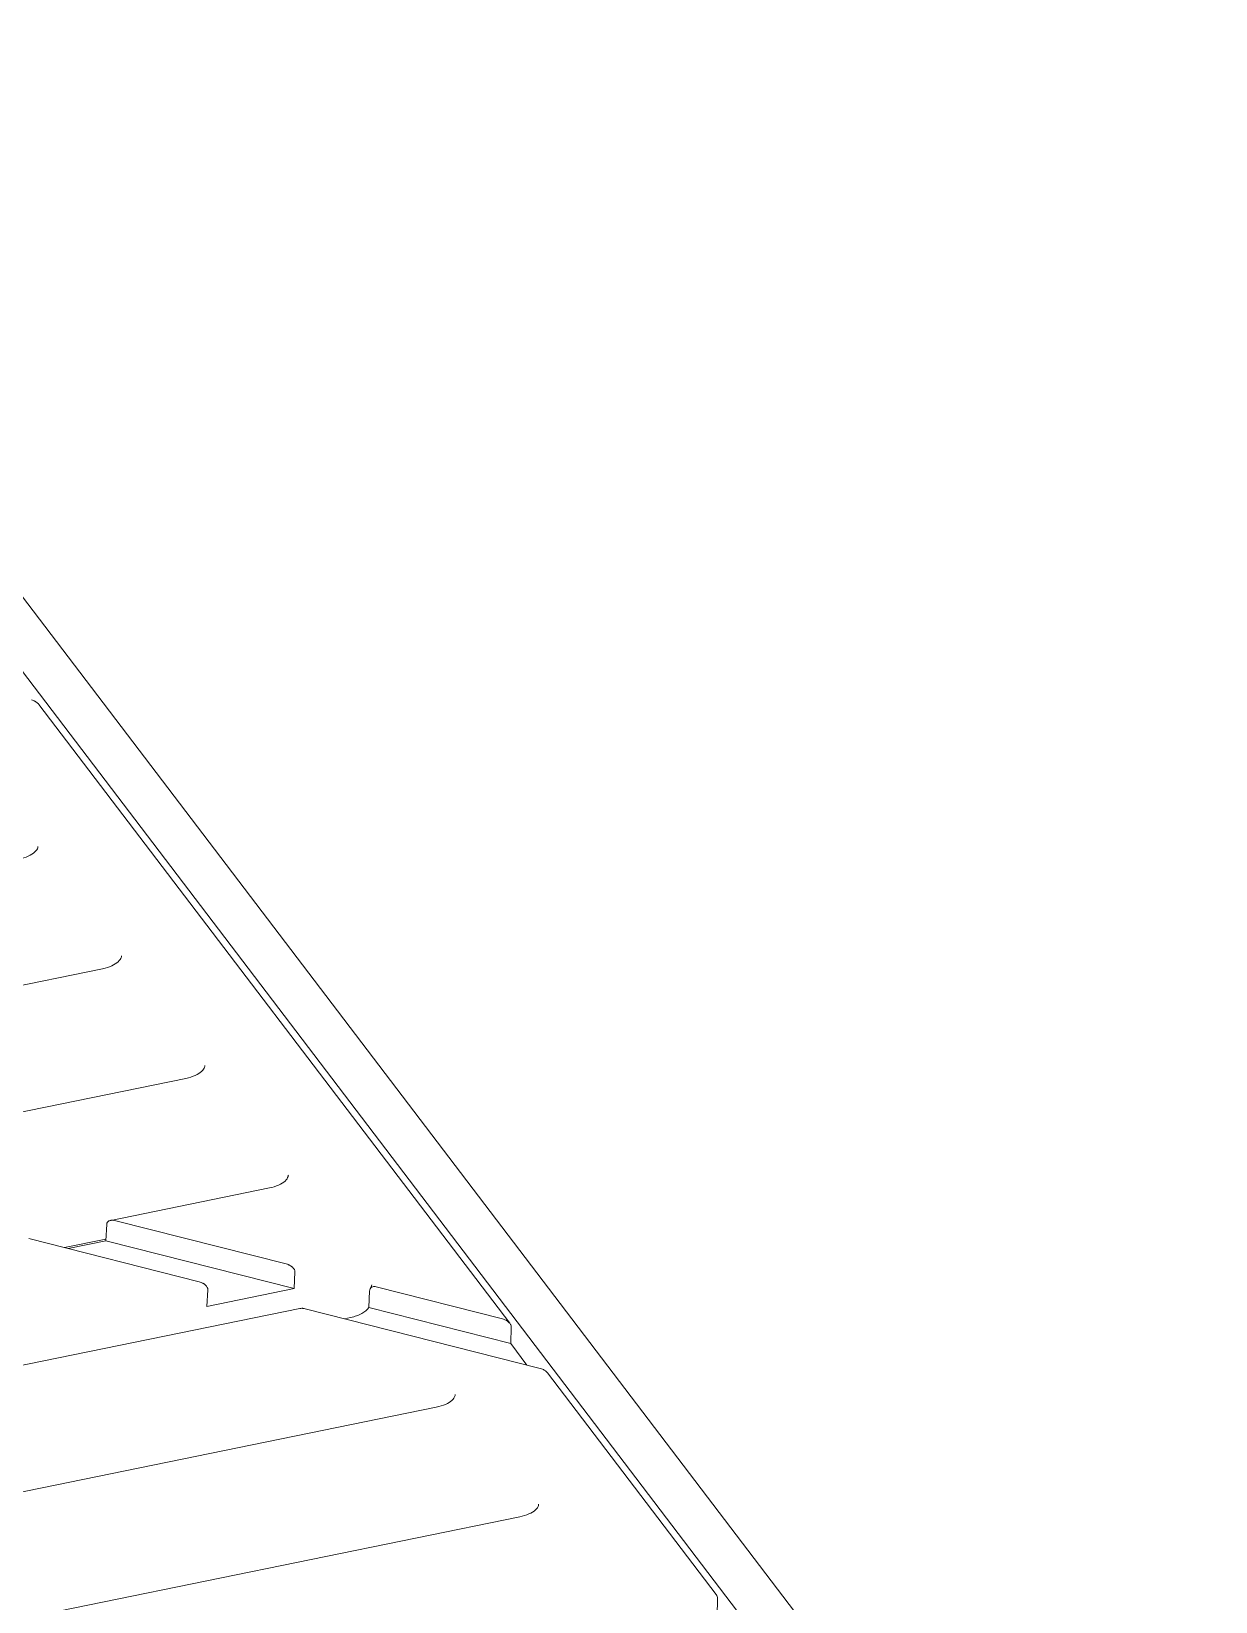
# Model space of a CAD drawing. Header units: millimetres. Extents: x 4267 to 8467, y 166 to 3136.
# Drawn here: x 4865.7 to 4946.3, y 1645.4 to 1752.2 of the extents above; entities that cross this region are included whole.
import ezdxf

# ---------------------------------------------------------------- set-up
doc = ezdxf.new("R2010")
doc.units = ezdxf.units.MM
doc.styles.get("Standard").update_dxf_attribs({"font": 'SimSun.ttf'})
doc.dimstyles.new('ISO-25', dxfattribs={"dimtxt": 2.5, "dimasz": 2.5, "dimexe": 1.25, "dimexo": 0.625, "dimtad": 1, "dimtxsty": 'Standard', "dimcen": 2.5, "dimadec": 0, "dimazin": 0, "dimtfac": 1, "dimtmove": 0, "dimatfit": 3, "dimfxl": 1, "dimarcsym": 0})

msp = doc.modelspace()

# ---------------------------------------------------------------- linework, layer by layer
at = {"linetype": 'Continuous', "lineweight": 5}
for p, q in [((4934.63, 1617.25, 326.37), (4753.59, 1855.14, 326.37)), ((4937.98, 1617.94, 326.37), (4756.94, 1855.83, 326.37)), ((4898.23, 1664.31, 326.37), (4866.17, 1706.43, 326.37)), ((4870.52, 1688.44, 326.37), (4833.45, 1680.86, 326.37)), ((4876.19, 1680.98, 326.37), (4852.26, 1676.08, 326.37)), ((4881.87, 1673.52, 326.37), (4871.07, 1671.31, 326.37)), ((4871.42, 1671.29, 326.37), (4883.02, 1668.35, 326.37)), ((4870.74, 1669.92, 326.37), (4870.8, 1671.06, 326.37)), ((4877.1, 1667.13, 326.37), (4865.5, 1670.08, 326.37)), ((4870.75, 1670.04, 326.37), (4867.93, 1669.46, 326.37)), ((4868.18, 1669.4, 326.37), (4870.74, 1669.92, 326.37)), ((4883.55, 1666.67, 326.37), (4870.74, 1669.92, 326.37)), ((4883.61, 1667.81, 326.37), (4883.55, 1666.67, 326.37)), ((4883.55, 1666.67, 326.37), (4877.62, 1665.46, 326.37)), ((4877.62, 1665.46, 326.37), (4877.68, 1666.6, 326.37)), ((4888.63, 1665.38, 326.37), (4888.69, 1666.52, 326.37)), ((4889.13, 1666.79, 326.37), (4897.74, 1664.61, 326.37)), ((4883.95, 1665.32, 326.37), (4809.83, 1650.16, 326.37)), ((4884.3, 1665.3, 326.37), (4900.3, 1661.24, 326.37)), ((4898.29, 1662.93, 326.37), (4888.63, 1665.38, 326.37)), ((4886.99, 1664.62, 326.37), (4887.4, 1664.71, 326.37)), ((4898.32, 1664.08, 326.37), (4898.29, 1662.93, 326.37)), ((4899.4, 1661.47, 326.37), (4898.29, 1662.93, 326.37)), ((4912.27, 1645.86, 326.37), (4900.79, 1660.94, 326.37)), ((4893.23, 1658.6, 326.37), (4828.63, 1645.38, 326.37)), ((4898.91, 1651.14, 326.37), (4847.44, 1640.61, 326.37)), ((4912.31, 1643.26, 326.37), (4912.37, 1645.57, 326.37))]:
    msp.add_line(p, q, dxfattribs=at)
msp.add_lwpolyline([(4912.27, 1645.86), (4912.27, 1645.86, -0.000006), (4912.27, 1645.86, -0.000006), (4912.27, 1645.86, -0.000006), (4912.27, 1645.86, -0.000006), (4912.27, 1645.86, -0.000006), (4912.27, 1645.86, -0.000006), (4912.27, 1645.86, -0.000006), (4912.27, 1645.86, -0.000006), (4912.27, 1645.86, -0.000006), (4912.27, 1645.86, -0.000006), (4912.27, 1645.86, -0.000006), (4912.27, 1645.86, -0.000006), (4912.27, 1645.86, -0.000006), (4912.27, 1645.86, -0.000006), (4912.27, 1645.86, -0.000006), (4912.27, 1645.86, -0.000006), (4912.27, 1645.86, -0.000006), (4912.27, 1645.86, -0.000006), (4912.27, 1645.86, -0.000006), (4912.27, 1645.86, -0.000006), (4912.27, 1645.86, -0.000006), (4912.27, 1645.86, -0.000007), (4912.27, 1645.86, -0.000006), (4912.27, 1645.86, -0.000002), (4912.27, 1645.86, -0.000008), (4912.27, 1645.86, -0.000014), (4912.27, 1645.86, -0.000007), (4912.27, 1645.86, -0.000004)], format="xyb", dxfattribs=at)
for points, knots in [([(4865.68, 1706.74, 326.37), (4865.77, 1706.71, 326.37), (4865.85, 1706.68, 326.37), (4865.89, 1706.65, 326.37), (4865.9, 1706.65, 326.37), (4865.9, 1706.65, 326.37), (4865.91, 1706.65, 326.37), (4865.93, 1706.64, 326.37), (4865.94, 1706.63, 326.37), (4865.97, 1706.61, 326.37), (4865.99, 1706.6, 326.37), (4866.04, 1706.57, 326.37), (4866.07, 1706.54, 326.37), (4866.1, 1706.52, 326.37), (4866.1, 1706.51, 326.37), (4866.12, 1706.5, 326.37), (4866.14, 1706.48, 326.37), (4866.15, 1706.46, 326.37), (4866.17, 1706.44, 326.37), (4866.17, 1706.44, 326.37), (4866.17, 1706.43, 326.37)], [0, 0, 0, 0, 0.25, 0.25, 0.2578125, 0.2578125, 0.265625, 0.28125, 0.3125, 0.3125, 0.375, 0.375, 0.5, 0.5, 0.53125, 0.53125, 0.5625, 0.625, 0.625, 0.64096, 0.64096, 0.64096, 0.64096]), ([(4866.12, 1696.77, 326.37), (4866.12, 1696.76, 326.37), (4866.12, 1696.73, 326.37), (4866.1, 1696.62, 326.37), (4865.9, 1696.29, 326.37), (4865.3, 1696, 326.37), (4864.84, 1695.9, 326.37)], [0, 0, 0, 0, 0.028238, 0.12278, 0.438289, 1, 1, 1, 1]), ([(4871.8, 1689.31, 326.37), (4871.8, 1689.3, 326.37), (4871.8, 1689.27, 326.37), (4871.78, 1689.16, 326.37), (4871.58, 1688.83, 326.37), (4870.98, 1688.53, 326.37), (4870.52, 1688.44, 326.37)], [0, 0, 0, 0, 0.028238, 0.12278, 0.438289, 1, 1, 1, 1]), ([(4877.48, 1681.85, 326.37), (4877.48, 1681.84, 326.37), (4877.48, 1681.81, 326.37), (4877.45, 1681.7, 326.37), (4877.26, 1681.37, 326.37), (4876.66, 1681.07, 326.37), (4876.19, 1680.98, 326.37)], [0, 0, 0, 0, 0.028238, 0.12278, 0.438289, 1, 1, 1, 1]), ([(4883.16, 1674.39, 326.37), (4883.16, 1674.38, 326.37), (4883.15, 1674.35, 326.37), (4883.13, 1674.24, 326.37), (4882.94, 1673.91, 326.37), (4882.34, 1673.61, 326.37), (4881.87, 1673.52, 326.37)], [0, 0, 0, 0, 0.028238, 0.12278, 0.438289, 1, 1, 1, 1]), ([(4870.8, 1671.06, 326.37), (4870.8, 1671.11, 326.37), (4870.82, 1671.16, 326.37), (4870.87, 1671.21, 326.37), (4870.89, 1671.23, 326.37), (4870.92, 1671.26, 326.37), (4870.94, 1671.27, 326.37), (4870.96, 1671.28, 326.37), (4870.98, 1671.28, 326.37), (4870.98, 1671.29, 326.37), (4871.02, 1671.3, 326.37), (4871.05, 1671.31, 326.37), (4871.1, 1671.32, 326.37), (4871.12, 1671.32, 326.37), (4871.15, 1671.32, 326.37), (4871.16, 1671.32, 326.37), (4871.18, 1671.32, 326.37), (4871.19, 1671.32, 326.37), (4871.19, 1671.32, 326.37), (4871.2, 1671.32, 326.37), (4871.25, 1671.32, 326.37), (4871.32, 1671.32, 326.37), (4871.42, 1671.29, 326.37)], [0, 0, 0, 0, 0.25, 0.25, 0.375, 0.375, 0.4375, 0.46875, 0.46875, 0.5, 0.5, 0.625, 0.625, 0.6875, 0.6875, 0.71875, 0.734375, 0.742188, 0.742188, 0.75, 0.75, 1, 1, 1, 1]), ([(4883.02, 1668.35, 326.37), (4883.07, 1668.33, 326.37), (4883.12, 1668.32, 326.37), (4883.17, 1668.3, 326.37), (4883.19, 1668.29, 326.37), (4883.21, 1668.28, 326.37), (4883.22, 1668.27, 326.37), (4883.23, 1668.27, 326.37), (4883.24, 1668.27, 326.37), (4883.24, 1668.26, 326.37), (4883.24, 1668.26, 326.37), (4883.29, 1668.24, 326.37), (4883.32, 1668.22, 326.37), (4883.37, 1668.18, 326.37), (4883.39, 1668.17, 326.37), (4883.41, 1668.16, 326.37), (4883.42, 1668.15, 326.37), (4883.43, 1668.14, 326.37), (4883.44, 1668.13, 326.37), (4883.56, 1668.02, 326.37), (4883.61, 1667.91, 326.37), (4883.61, 1667.81, 326.37)], [0, 0, 0, 0, 0.125, 0.125, 0.1875, 0.1875, 0.21875, 0.234375, 0.242188, 0.242188, 0.25, 0.25, 0.375, 0.375, 0.4375, 0.4375, 0.46875, 0.46875, 0.5, 0.5, 1, 1, 1, 1]), ([(4877.68, 1666.6, 326.37), (4877.68, 1666.65, 326.37), (4877.67, 1666.7, 326.37), (4877.63, 1666.78, 326.37), (4877.61, 1666.81, 326.37), (4877.58, 1666.85, 326.37), (4877.56, 1666.87, 326.37), (4877.55, 1666.89, 326.37), (4877.53, 1666.9, 326.37), (4877.52, 1666.91, 326.37), (4877.49, 1666.94, 326.37), (4877.46, 1666.96, 326.37), (4877.41, 1667, 326.37), (4877.4, 1667.01, 326.37), (4877.37, 1667.02, 326.37), (4877.35, 1667.03, 326.37), (4877.34, 1667.04, 326.37), (4877.33, 1667.05, 326.37), (4877.32, 1667.05, 326.37), (4877.32, 1667.05, 326.37), (4877.27, 1667.07, 326.37), (4877.2, 1667.11, 326.37), (4877.1, 1667.13, 326.37)], [0, 0, 0, 0, 0.25, 0.25, 0.375, 0.375, 0.4375, 0.46875, 0.46875, 0.5, 0.5, 0.625, 0.625, 0.6875, 0.6875, 0.71875, 0.734375, 0.742188, 0.742188, 0.75, 0.75, 1, 1, 1, 1]), ([(4888.69, 1666.52, 326.37), (4888.69, 1666.55, 326.37), (4888.7, 1666.58, 326.37), (4888.72, 1666.64, 326.37), (4888.74, 1666.68, 326.37), (4888.8, 1666.75, 326.37), (4888.85, 1666.78, 326.37), (4888.97, 1666.81, 326.37), (4889.05, 1666.82, 326.37), (4889.13, 1666.79, 326.37)], [0, 0, 0, 0, 0.25, 0.25, 0.5, 0.5, 0.75, 0.75, 1, 1, 1, 1]), ([(4884.3, 1665.3, 326.37), (4884.25, 1665.32, 326.37), (4884.21, 1665.32, 326.37), (4884.15, 1665.33, 326.37), (4884.14, 1665.33, 326.37), (4884.11, 1665.33, 326.37), (4884.1, 1665.33, 326.37), (4884.09, 1665.33, 326.37), (4884.09, 1665.33, 326.37), (4884.08, 1665.33, 326.37), (4884.08, 1665.33, 326.37), (4884.04, 1665.33, 326.37), (4884, 1665.33, 326.37), (4883.96, 1665.32, 326.37), (4883.95, 1665.32, 326.37), (4883.95, 1665.32, 326.37)], [0, 0, 0, 0, 0.125, 0.125, 0.1875, 0.1875, 0.21875, 0.234375, 0.2421875, 0.2421875, 0.25, 0.25, 0.375, 0.375, 0.3965244, 0.3965244, 0.3965244, 0.3965244]), ([(4887.4, 1664.71, 326.37), (4887.69, 1664.77, 326.37), (4887.94, 1664.85, 326.37), (4888.36, 1665.09, 326.37), (4888.53, 1665.22, 326.37), (4888.63, 1665.38, 326.37)], [0, 0, 0, 0, 0.5, 0.5, 1, 1, 1, 1]), ([(4898.32, 1664.08, 326.37), (4898.32, 1664.12, 326.37), (4898.31, 1664.16, 326.37), (4898.29, 1664.21, 326.37), (4898.29, 1664.22, 326.37), (4898.25, 1664.29, 326.37), (4898.21, 1664.34, 326.37), (4898.11, 1664.43, 326.37), (4898.06, 1664.47, 326.37), (4897.99, 1664.51, 326.37), (4897.97, 1664.52, 326.37), (4897.88, 1664.56, 326.37), (4897.81, 1664.59, 326.37), (4897.74, 1664.61, 326.37)], [0, 0, 0, 0, 0.1875, 0.1875, 0.25, 0.25, 0.5, 0.5, 0.6875, 0.6875, 0.75, 0.75, 1, 1, 1, 1]), ([(4900.3, 1661.24, 326.37), (4900.35, 1661.23, 326.37), (4900.41, 1661.21, 326.37), (4900.48, 1661.18, 326.37), (4900.5, 1661.17, 326.37), (4900.59, 1661.12, 326.37), (4900.66, 1661.08, 326.37), (4900.74, 1661, 326.37), (4900.77, 1660.97, 326.37), (4900.79, 1660.94, 326.37)], [0, 0, 0, 0, 0.1875, 0.1875, 0.25, 0.25, 0.5, 0.5, 0.6382783, 0.6382783, 0.6382783, 0.6382783]), ([(4894.51, 1659.47, 326.37), (4894.51, 1659.46, 326.37), (4894.51, 1659.42, 326.37), (4894.49, 1659.31, 326.37), (4894.29, 1658.98, 326.37), (4893.69, 1658.69, 326.37), (4893.23, 1658.6, 326.37)], [0, 0, 0, 0, 0.028238, 0.12278, 0.438289, 1, 1, 1, 1]), ([(4900.19, 1652, 326.37), (4900.19, 1652, 326.37), (4900.19, 1651.96, 326.37), (4900.17, 1651.85, 326.37), (4899.97, 1651.52, 326.37), (4899.37, 1651.23, 326.37), (4898.91, 1651.14, 326.37)], [0, 0, 0, 0, 0.028238, 0.12278, 0.438289, 1, 1, 1, 1])]:
    msp.add_open_spline(points, degree=3, knots=knots, dxfattribs=at)
for points in [[(4888.84, 1666.93, 326.37), (4888.83, 1666.85, 326.37), (4888.81, 1666.77, 326.37), (4888.74, 1666.68, 326.37)], [(4912.37, 1645.57, 326.37), (4912.37, 1645.67, 326.37), (4912.33, 1645.78, 326.37), (4912.27, 1645.86, 326.37)]]:
    msp.add_open_spline(points, degree=3, dxfattribs=at)

# ---------------------------------------------------------------- leaders
at = {"lineweight": 5}
msp.add_leader([(4610.69, 1816.5, 326.37), (4610.69, 1441.56, 326.37), (4991.13, 1441.56, 326.37)], dimstyle='ISO-25', override={"dimtxt": 10, "dimgap": 0.625, "dimtad": 0, "dimarcsym": 1}, dxfattribs=at)

doc.saveas('drawing.dxf')
